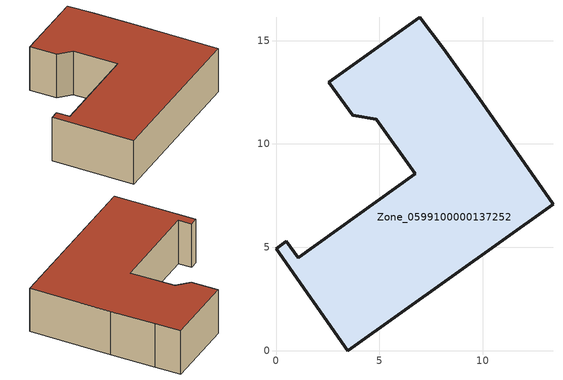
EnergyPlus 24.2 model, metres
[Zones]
Zone_0599100000137252
 floor ground (C_G): 13.39,7.09 3.46,0 0,4.93 0.5,5.29 1.08,4.49 6.74,8.55 4.84,11.2 3.72,11.38 2.56,12.99 6.96,16.13 8.08,14.62 9.96,12 z0
 wall outside (C_F): 6.96,16.13 2.56,12.99 3.72,11.38 4.84,11.2 6.74,8.55 1.08,4.49 0.5,5.29 0,4.93 3.46,0 13.39,7.09 9.96,12 8.08,14.62 6.96,16.13 z0:3.39
 roof outside (C_R): 3.46,0 13.39,7.09 9.96,12 8.08,14.62 6.96,16.13 2.56,12.99 3.72,11.38 4.84,11.2 6.74,8.55 1.08,4.49 0.5,5.29 0,4.93 z3.39
[BUILDING]
Pand.0599100000137252: North Axis=0; Terrain=City; Loads Convergence Tolerance Value=0.04; Temperature Convergence Tolerance Value=0.4; Solar Distribution=FullExterior; Maximum Number of Warmup Days=25; Minimum Number of Warmup Days=1
[Site:Location]
Rotterdam.The.Hague.AP_ZH_NLD Design_Conditions: Latitude=51.96; Longitude=4.45; Time Zone=1; Elevation=-4.5
[SITE:GROUNDTEMPERATURE:BUILDINGSURFACE]
18, 18, 18, 18, 18, 18, 18, 18, 18, 18, 18, 18
[MATERIAL] Thermal Absorptance=0.9; Solar Absorptance=0.7; Visible Absorptance=0.7
Name | Roughness | Thickness | Conductivity | Density | Specific Heat
G.TI.1975-1991 | MediumSmooth | 0.15 | 0.288461 | 540 | 1210
F.TI.1975-1991 | Rough | 0.3 | 0.230769 | 1920 | 840
R.TI.1975-1991 | MediumRough | 0.2 | 0.153846 | 1500 | 1000
[CONSTRUCTION]
C_G: G.TI.1975-1991
C_F: F.TI.1975-1991
C_R: R.TI.1975-1991
[ZONE]
Zone_0599100000137252: Type=1; Multiplier=1; Ceiling Height=Autocalculate; Volume=Autocalculate; Floor Area=autocalculate; Part of Total Floor Area=Yes
[ZONEINFILTRATION:DESIGNFLOWRATE]
Infil_Zone_0599100000137252: Zone or ZoneList or Space or SpaceList=Zone_0599100000137252; Schedule=AlwaysOn; Design Flow Rate Calculation Method=Flow/Area; Flow Rate per Floor Area=0.003; Constant Term Coefficient=1; Temperature Term Coefficient=0; Velocity Term Coefficient=0; Velocity Squared Term Coefficient=0
[HVACTEMPLATE:ZONE:IDEALLOADSAIRSYSTEM]
Zone_0599100000137252: Maximum Heating Supply Air Temperature=50; Minimum Cooling Supply Air Temperature=13; Maximum Heating Supply Air Humidity Ratio=0.0156; Minimum Cooling Supply Air Humidity Ratio=0.0077; Heating Limit=NoLimit; Cooling Limit=NoLimit; Dehumidification Control Type=ConstantSensibleHeatRatio; Cooling Sensible Heat Ratio=0.7; Dehumidification Setpoint=60; Humidification Control Type=None; Humidification Setpoint=30; Outdoor Air Method=None; Outdoor Air Flow Rate per Person=0.00944; Outdoor Air Flow Rate per Zone Floor Area=0; Outdoor Air Flow Rate per Zone=0; Demand Controlled Ventilation Type=None; Outdoor Air Economizer Type=NoEconomizer; Heat Recovery Type=None; Sensible Heat Recovery Effectiveness=0.7; Latent Heat Recovery Effectiveness=0.65
[ZONECONTROL:THERMOSTAT]
ThermostatControl_Zone_0599100000137252: Zone or ZoneList=Zone_0599100000137252; Control Type Schedule=DualSetpointControlType; Control 1=Thermostat_Zone_0599100000137252; Temperature Difference Between Cutout And Setpoint=0
[THERMOSTATSETPOINT:DUALSETPOINT]
Thermostat_Zone_0599100000137252: Heating Setpoint Temperature Schedule=HeatingSetpoint_Zone_0599100000137252; Cooling Setpoint Temperature Schedule=CoolingSetpoint_Zone_0599100000137252
[SCHEDULE:COMPACT]
HeatingSetpoint_Zone_0599100000137252: Through: 12/31, For: AllDays, Until: 24:00, 21
CoolingSetpoint_Zone_0599100000137252: Through: 12/31, For: AllDays, Until: 24:00, 24
DualSetpointControlType: Through: 12/31, For: AllDays, Until: 24:00, 4
AlwaysOn: Through: 12/31, For: AllDays, Until: 24:00, 1
